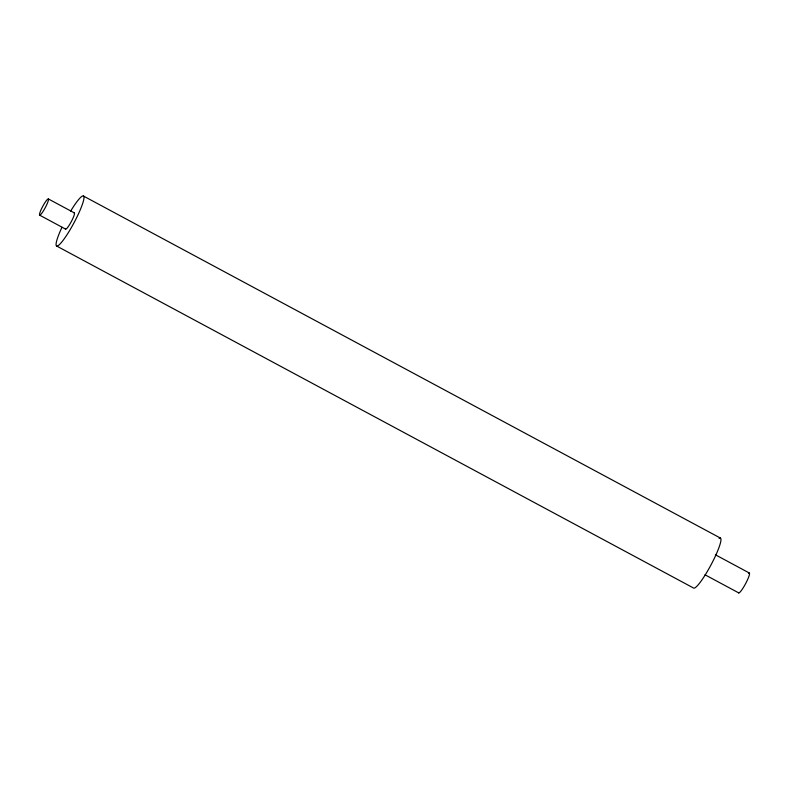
<?xml version="1.0" encoding="UTF-8"?>
<svg xmlns="http://www.w3.org/2000/svg" width="789" height="789" viewBox="0 0 789 789"><rect width="100%" height="100%" fill="white"/><g stroke="black" fill="none" stroke-linecap="round" stroke-linejoin="round"><path stroke-width="1.18" d="M83.476 196.057L720.495 538.118M715.396 554.785L749.205 572.942M48.425 198.976A9.231 1.42 -61.8 0 1 42.606 212.103A9.231 1.42 -61.8 0 1 40.929 210.052A9.231 1.42 -61.8 0 1 48.425 198.976L74.452 212.951M39.549 215.111L65.576 229.096M705.011 574.786L738.82 592.943M56.552 245.981L693.57 588.042A28.365 4.349 -61.8 0 0 712.418 562.182A28.365 4.349 -61.8 0 0 719.095 538.354M70.566 211.255A28.365 4.349 -61.8 0 1 83.151 201.935A28.365 4.349 -61.8 0 1 61.562 242.272A28.365 4.349 -61.8 0 1 61.966 227.321M74.048 212.922A9.231 1.42 -61.8 0 1 70.98 222.212A9.231 1.42 -61.8 0 1 65.477 228.514M748.514 573.307A11.312 1.736 -61.8 0 1 746.019 582.864A11.312 1.736 -61.8 0 1 738.484 592.618"/></g></svg>
